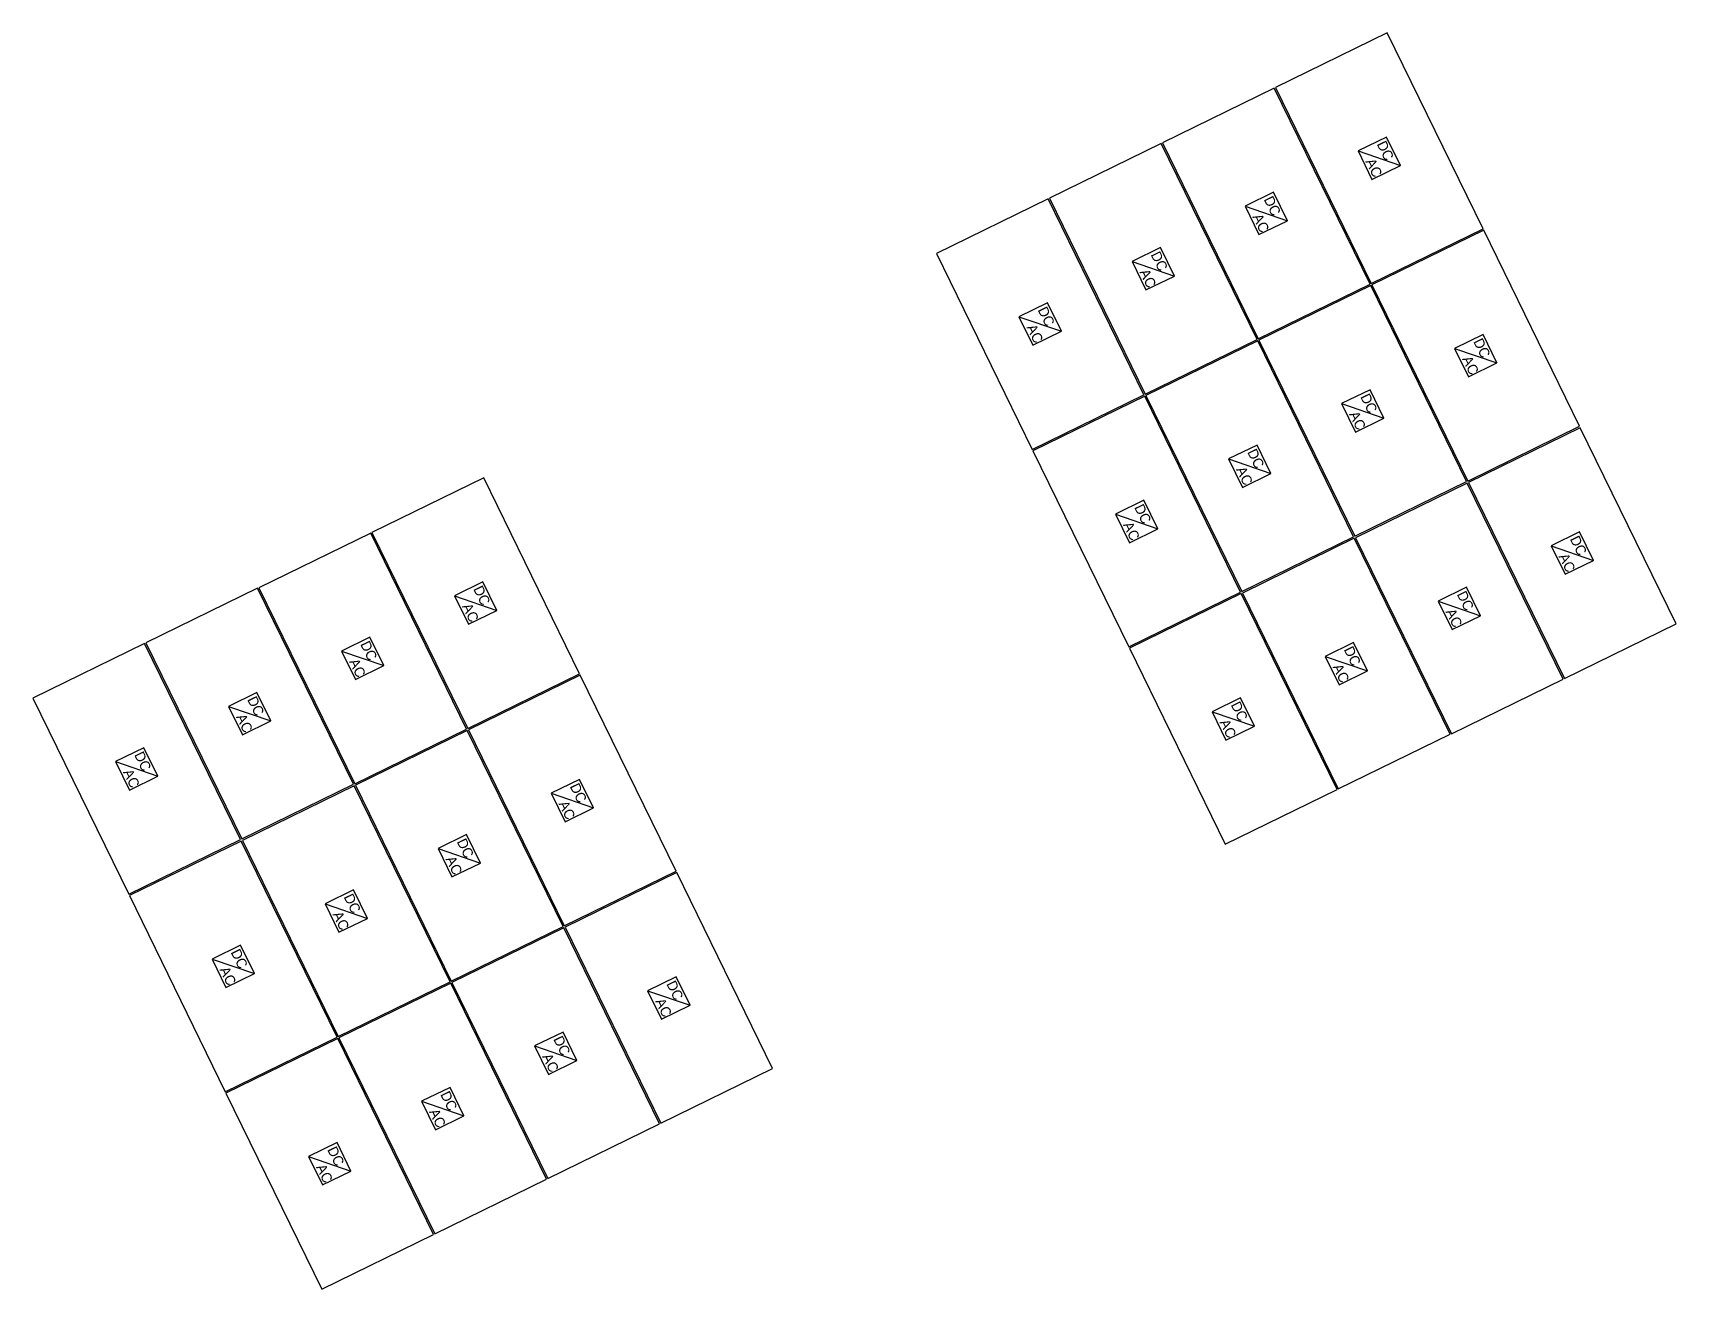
# Model space of a CAD drawing. Header units: feet. Extents: x -460 to -342, y -757 to -712.
# Drawn here: x -384.49 to -341.93, y -744.3 to -711.78 of the extents above; entities that cross this region are included whole.
import ezdxf

# ---------------------------------------------------------------- set-up
doc = ezdxf.new("R2010")
doc.units = ezdxf.units.FT
doc.layers.add('Modules', color=7, linetype='CONTINUOUS')

msp = doc.modelspace()

# ---------------------------------------------------------------- linework, layer by layer
at = {"layer": 'Modules', "color": 254}
for p, q in [((-349.414, -711.775), (-352.309, -713.191)), ((-346.932, -716.851), (-349.414, -711.775)), ((-352.341, -713.206), (-355.235, -714.622)), ((-349.859, -718.282), (-352.341, -713.206)), ((-352.309, -713.191), (-349.827, -718.266)), ((-349.432, -714.472), (-350.169, -714.832)), ((-349.072, -715.209), (-349.432, -714.472)), ((-355.268, -714.638), (-358.162, -716.053)), ((-352.786, -719.713), (-355.268, -714.638)), ((-355.235, -714.622), (-352.754, -719.697)), ((-350.169, -714.832), (-349.809, -715.569)), ((-350.169, -714.832), (-349.072, -715.209)), ((-349.809, -715.569), (-349.072, -715.209)), ((-358.195, -716.069), (-361.089, -717.484)), ((-355.713, -721.144), (-358.195, -716.069)), ((-358.162, -716.053), (-355.681, -721.128)), ((-352.359, -715.903), (-353.096, -716.264)), ((-351.999, -716.64), (-352.359, -715.903)), ((-353.096, -716.264), (-352.736, -717)), ((-353.096, -716.264), (-351.999, -716.64)), ((-352.736, -717), (-351.999, -716.64)), ((-349.827, -718.266), (-346.932, -716.851)), ((-346.914, -716.888), (-349.808, -718.303)), ((-344.432, -721.963), (-346.914, -716.888)), ((-355.286, -717.335), (-356.023, -717.695)), ((-354.926, -718.071), (-355.286, -717.335)), ((-361.089, -717.484), (-358.607, -722.56)), ((-356.023, -717.695), (-355.662, -718.432)), ((-356.023, -717.695), (-354.926, -718.071)), ((-355.662, -718.432), (-354.926, -718.071)), ((-352.754, -719.697), (-349.859, -718.282)), ((-349.841, -718.319), (-352.735, -719.735)), ((-347.359, -723.394), (-349.841, -718.319)), ((-349.808, -718.303), (-347.327, -723.379)), ((-358.213, -718.766), (-358.95, -719.126)), ((-358.95, -719.126), (-358.589, -719.863)), ((-358.95, -719.126), (-357.853, -719.503)), ((-357.853, -719.503), (-358.213, -718.766)), ((-358.589, -719.863), (-357.853, -719.503)), ((-346.932, -719.585), (-347.669, -719.945)), ((-346.572, -720.322), (-346.932, -719.585)), ((-355.681, -721.128), (-352.786, -719.713)), ((-352.768, -719.75), (-355.662, -721.166)), ((-350.286, -724.826), (-352.768, -719.75)), ((-352.735, -719.735), (-350.253, -724.81)), ((-347.669, -719.945), (-347.309, -720.682)), ((-347.669, -719.945), (-346.572, -720.322)), ((-347.309, -720.682), (-346.572, -720.322)), ((-358.607, -722.56), (-355.713, -721.144)), ((-355.695, -721.182), (-358.589, -722.597)), ((-353.213, -726.257), (-355.695, -721.182)), ((-355.662, -721.166), (-353.18, -726.241)), ((-349.859, -721.016), (-350.596, -721.376)), ((-349.499, -721.753), (-349.859, -721.016)), ((-350.596, -721.376), (-350.235, -722.113)), ((-350.596, -721.376), (-349.499, -721.753)), ((-350.235, -722.113), (-349.499, -721.753)), ((-347.327, -723.379), (-344.432, -721.963)), ((-344.414, -722.001), (-347.308, -723.416)), ((-341.932, -727.076), (-344.414, -722.001)), ((-352.786, -722.447), (-353.523, -722.808)), ((-352.425, -723.184), (-352.786, -722.447)), ((-358.589, -722.597), (-356.107, -727.672)), ((-353.523, -722.808), (-353.162, -723.544)), ((-353.523, -722.808), (-352.425, -723.184)), ((-372.812, -723.294), (-375.706, -724.71)), ((-370.33, -728.37), (-372.812, -723.294)), ((-353.162, -723.544), (-352.425, -723.184)), ((-350.253, -724.81), (-347.359, -723.394)), ((-347.341, -723.432), (-350.235, -724.847)), ((-344.859, -728.507), (-347.341, -723.432)), ((-347.308, -723.416), (-344.826, -728.491)), ((-355.713, -723.878), (-356.45, -724.239)), ((-356.45, -724.239), (-356.089, -724.976)), ((-356.45, -724.239), (-355.352, -724.615)), ((-355.352, -724.615), (-355.713, -723.878)), ((-375.706, -724.71), (-373.224, -729.785)), ((-356.089, -724.976), (-355.352, -724.615)), ((-344.432, -724.697), (-345.169, -725.058)), ((-344.072, -725.434), (-344.432, -724.697)), ((-375.739, -724.726), (-378.633, -726.141)), ((-373.257, -729.801), (-375.739, -724.726)), ((-353.18, -726.241), (-350.286, -724.826)), ((-350.268, -724.863), (-353.162, -726.279)), ((-347.786, -729.938), (-350.268, -724.863)), ((-350.235, -724.847), (-347.753, -729.923)), ((-345.169, -725.058), (-344.808, -725.795)), ((-345.169, -725.058), (-344.072, -725.434)), ((-344.808, -725.795), (-344.072, -725.434)), ((-378.666, -726.157), (-381.56, -727.572)), ((-376.184, -731.232), (-378.666, -726.157)), ((-378.633, -726.141), (-376.151, -731.216)), ((-372.83, -725.991), (-373.567, -726.351)), ((-373.567, -726.351), (-373.206, -727.088)), ((-373.567, -726.351), (-372.469, -726.728)), ((-372.469, -726.728), (-372.83, -725.991)), ((-356.107, -727.672), (-353.213, -726.257)), ((-353.195, -726.294), (-356.089, -727.71)), ((-350.713, -731.37), (-353.195, -726.294)), ((-353.162, -726.279), (-350.68, -731.354)), ((-347.359, -726.129), (-348.096, -726.489)), ((-346.998, -726.866), (-347.359, -726.129)), ((-373.206, -727.088), (-372.469, -726.728)), ((-348.096, -726.489), (-347.735, -727.226)), ((-348.096, -726.489), (-346.998, -726.866)), ((-347.735, -727.226), (-346.998, -726.866)), ((-344.826, -728.491), (-341.932, -727.076)), ((-381.592, -727.588), (-384.487, -729.003)), ((-379.111, -732.663), (-381.592, -727.588)), ((-381.56, -727.572), (-379.078, -732.648)), ((-375.757, -727.422), (-376.494, -727.783)), ((-375.396, -728.159), (-375.757, -727.422)), ((-350.286, -727.56), (-351.023, -727.92)), ((-349.925, -728.297), (-350.286, -727.56)), ((-376.494, -727.783), (-376.133, -728.519)), ((-376.494, -727.783), (-375.396, -728.159)), ((-356.089, -727.71), (-353.607, -732.785)), ((-351.023, -727.92), (-350.662, -728.657)), ((-351.023, -727.92), (-349.925, -728.297)), ((-376.133, -728.519), (-375.396, -728.159)), ((-373.224, -729.785), (-370.33, -728.37)), ((-370.312, -728.407), (-373.206, -729.822)), ((-367.83, -733.482), (-370.312, -728.407)), ((-350.662, -728.657), (-349.925, -728.297)), ((-347.753, -729.923), (-344.859, -728.507)), ((-378.684, -728.854), (-379.42, -729.214)), ((-378.323, -729.59), (-378.684, -728.854)), ((-384.487, -729.003), (-382.005, -734.079)), ((-379.42, -729.214), (-379.06, -729.951)), ((-379.42, -729.214), (-378.323, -729.59)), ((-353.213, -728.991), (-353.949, -729.352)), ((-353.949, -729.352), (-353.589, -730.088)), ((-353.949, -729.352), (-352.852, -729.728)), ((-352.852, -729.728), (-353.213, -728.991)), ((-379.06, -729.951), (-378.323, -729.59)), ((-376.151, -731.216), (-373.257, -729.801)), ((-353.589, -730.088), (-352.852, -729.728)), ((-373.238, -729.838), (-376.133, -731.254)), ((-370.757, -734.914), (-373.238, -729.838)), ((-373.206, -729.822), (-370.724, -734.898)), ((-350.68, -731.354), (-347.786, -729.938)), ((-381.61, -730.285), (-382.347, -730.645)), ((-382.347, -730.645), (-381.987, -731.382)), ((-382.347, -730.645), (-381.25, -731.022)), ((-381.25, -731.022), (-381.61, -730.285)), ((-381.987, -731.382), (-381.25, -731.022)), ((-379.078, -732.648), (-376.184, -731.232)), ((-376.165, -731.27), (-379.06, -732.685)), ((-373.684, -736.345), (-376.165, -731.27)), ((-376.133, -731.254), (-373.651, -736.329)), ((-370.33, -731.104), (-371.066, -731.464)), ((-371.066, -731.464), (-370.706, -732.201)), ((-371.066, -731.464), (-369.969, -731.841)), ((-369.969, -731.841), (-370.33, -731.104)), ((-353.607, -732.785), (-350.713, -731.37)), ((-370.706, -732.201), (-369.969, -731.841)), ((-382.005, -734.079), (-379.111, -732.663)), ((-379.092, -732.701), (-381.987, -734.116)), ((-376.61, -737.776), (-379.092, -732.701)), ((-379.06, -732.685), (-376.578, -737.76)), ((-373.257, -732.535), (-373.993, -732.895)), ((-372.896, -733.272), (-373.257, -732.535)), ((-373.993, -732.895), (-373.633, -733.632)), ((-373.993, -732.895), (-372.896, -733.272)), ((-373.633, -733.632), (-372.896, -733.272)), ((-370.724, -734.898), (-367.83, -733.482)), ((-367.811, -733.52), (-370.706, -734.935)), ((-365.33, -738.595), (-367.811, -733.52)), ((-376.183, -733.966), (-376.92, -734.327)), ((-375.823, -734.703), (-376.183, -733.966)), ((-381.987, -734.116), (-379.505, -739.192)), ((-376.92, -734.327), (-376.56, -735.063)), ((-376.92, -734.327), (-375.823, -734.703)), ((-376.56, -735.063), (-375.823, -734.703)), ((-373.651, -736.329), (-370.757, -734.914)), ((-370.738, -734.951), (-373.633, -736.366)), ((-368.257, -740.026), (-370.738, -734.951)), ((-370.706, -734.935), (-368.224, -740.01)), ((-379.11, -735.398), (-379.847, -735.758)), ((-379.847, -735.758), (-379.487, -736.495)), ((-379.847, -735.758), (-378.75, -736.134)), ((-378.75, -736.134), (-379.11, -735.398)), ((-379.487, -736.495), (-378.75, -736.134)), ((-376.578, -737.76), (-373.684, -736.345)), ((-373.665, -736.382), (-376.56, -737.798)), ((-371.183, -741.458), (-373.665, -736.382)), ((-373.633, -736.366), (-371.151, -741.442)), ((-367.83, -736.217), (-368.566, -736.577)), ((-368.566, -736.577), (-368.206, -737.314)), ((-368.566, -736.577), (-367.469, -736.953)), ((-367.469, -736.953), (-367.83, -736.217)), ((-368.206, -737.314), (-367.469, -736.953)), ((-379.505, -739.192), (-376.61, -737.776)), ((-376.592, -737.814), (-379.487, -739.229)), ((-374.11, -742.889), (-376.592, -737.814)), ((-376.56, -737.798), (-374.078, -742.873)), ((-370.756, -737.648), (-371.493, -738.008)), ((-370.396, -738.385), (-370.756, -737.648)), ((-371.493, -738.008), (-371.133, -738.745)), ((-371.493, -738.008), (-370.396, -738.385)), ((-371.133, -738.745), (-370.396, -738.385)), ((-368.224, -740.01), (-365.33, -738.595)), ((-373.683, -739.079), (-374.42, -739.439)), ((-373.323, -739.816), (-373.683, -739.079)), ((-379.487, -739.229), (-377.005, -744.304)), ((-374.42, -739.439), (-374.06, -740.176)), ((-374.42, -739.439), (-373.323, -739.816)), ((-374.06, -740.176), (-373.323, -739.816)), ((-371.151, -741.442), (-368.257, -740.026)), ((-376.61, -740.51), (-377.347, -740.871)), ((-377.347, -740.871), (-376.987, -741.607)), ((-377.347, -740.871), (-376.25, -741.247)), ((-376.25, -741.247), (-376.61, -740.51)), ((-376.987, -741.607), (-376.25, -741.247)), ((-374.078, -742.873), (-371.183, -741.458)), ((-377.005, -744.304), (-374.11, -742.889))]:
    msp.add_line(p, q, dxfattribs=at)

# ---------------------------------------------------------------- texts
at = {"layer": 'Modules'}
for s, p in [('DC', (-349.691, -714.653)), ('AC', (-349.981, -715.105)), ('DC', (-352.617, -716.084)), ('AC', (-352.908, -716.537)), ('DC', (-355.544, -717.516)), ('AC', (-355.834, -717.968)), ('DC', (-358.471, -718.947)), ('AC', (-358.761, -719.399)), ('DC', (-347.19, -719.766)), ('AC', (-347.481, -720.218)), ('DC', (-350.117, -721.197)), ('AC', (-350.407, -721.649)), ('DC', (-353.044, -722.628)), ('AC', (-353.334, -723.081)), ('DC', (-355.971, -724.06)), ('AC', (-356.261, -724.512)), ('DC', (-344.69, -724.879)), ('AC', (-344.98, -725.331)), ('DC', (-373.088, -726.172)), ('DC', (-347.617, -726.31)), ('AC', (-373.378, -726.625)), ('AC', (-347.907, -726.762)), ('DC', (-376.015, -727.603)), ('DC', (-350.544, -727.741)), ('AC', (-376.305, -728.056)), ('AC', (-350.834, -728.193)), ('DC', (-378.942, -729.035)), ('DC', (-353.471, -729.172)), ('AC', (-379.232, -729.487)), ('AC', (-353.761, -729.625)), ('DC', (-381.869, -730.466)), ('AC', (-382.159, -730.918)), ('DC', (-370.588, -731.285)), ('AC', (-370.878, -731.737)), ('DC', (-373.515, -732.716)), ('AC', (-373.805, -733.168)), ('DC', (-376.442, -734.147)), ('AC', (-376.732, -734.6)), ('DC', (-379.369, -735.579)), ('AC', (-379.659, -736.031)), ('DC', (-368.088, -736.398)), ('AC', (-368.378, -736.85)), ('DC', (-371.015, -737.829)), ('AC', (-371.305, -738.281)), ('DC', (-373.942, -739.26)), ('AC', (-374.232, -739.712)), ('DC', (-376.869, -740.691)), ('AC', (-377.159, -741.144))]:
    msp.add_text(s, height=0.2625, rotation=-63.9413, dxfattribs=at).set_placement(p)

doc.saveas('drawing.dxf')
